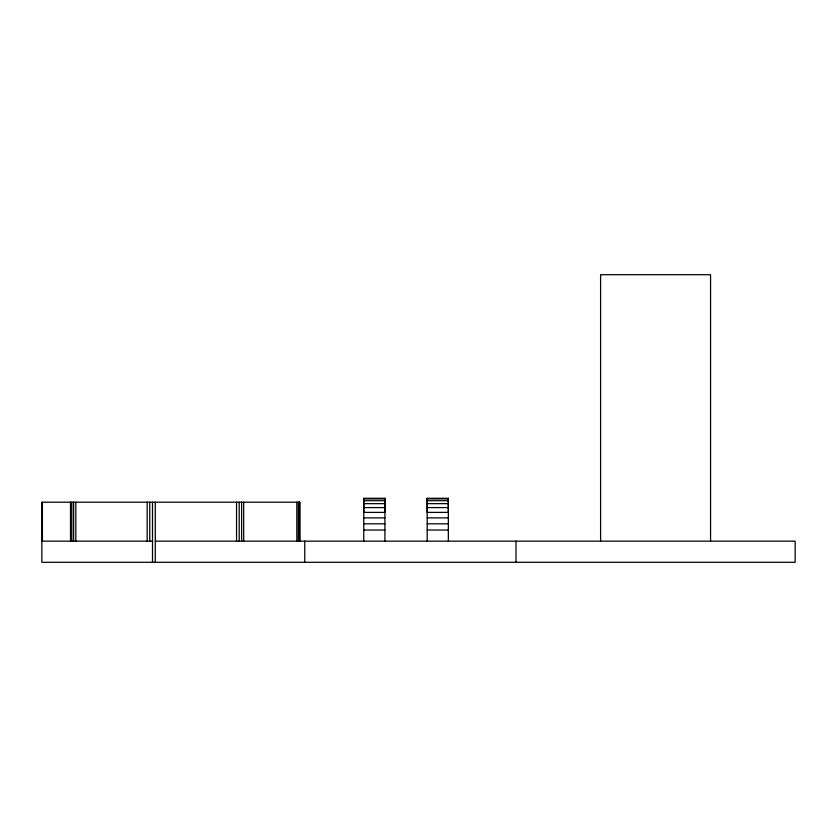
<?xml version="1.0" encoding="UTF-8"?>
<svg xmlns="http://www.w3.org/2000/svg" width="837" height="837" viewBox="0 0 837 837"><rect width="100%" height="100%" fill="white"/><g stroke="black" fill="none" stroke-linecap="round" stroke-linejoin="round"><path stroke-width="1.26" d="M363.76 498.297L363.76 512.39L384.905 512.39L384.905 498.297L363.76 498.297L363.76 541.152M427.194 498.297L427.194 512.39L448.35 512.39L448.35 498.297L427.194 498.297L427.194 541.152M363.76 498.904L384.905 498.904M427.194 498.904L448.35 498.904M363.76 500.714L384.905 500.714M427.194 500.714L448.35 500.714M363.76 503.644L384.905 503.644M427.194 503.644L448.35 503.644M363.76 507.588L384.905 507.588M427.194 507.588L448.35 507.588M363.76 517.883L384.905 517.883M427.194 517.883L448.35 517.883M363.76 523.826L384.905 523.826M427.194 523.826L448.35 523.826M363.76 530.02L384.905 530.02M427.194 530.02L448.35 530.02M41.85 541.152L152.512 541.152M155.295 541.152L795.15 541.152L795.15 562.297L41.85 562.297L41.85 502.21L299.772 502.21L299.772 541.152M710.561 541.152L710.561 274.703L600.6 274.703L600.6 541.152M516.01 541.152L516.01 562.297M448.35 498.297L448.35 541.152M384.905 498.297L384.905 541.152M304.762 541.152L304.762 562.297M299.646 502.21L299.646 541.152M299.395 502.21L299.395 541.152M299.259 502.21L299.259 541.152M298.296 502.21L298.296 541.152M296.811 502.21L296.811 541.152M243.703 502.21L243.703 541.152M241.621 502.21L241.621 541.152M239.204 502.21L239.204 541.152M236.536 502.21L236.536 541.152M155.295 502.21L155.295 562.297M152.512 502.21L152.512 562.297M149.76 502.21L149.76 541.152M147.166 502.21L147.166 541.152M75.811 502.21L75.811 541.152M73.614 502.21L73.614 541.152M71.815 502.21L71.815 541.152M70.507 502.21L70.507 541.152M42.425 502.21L42.425 541.152"/></g></svg>
